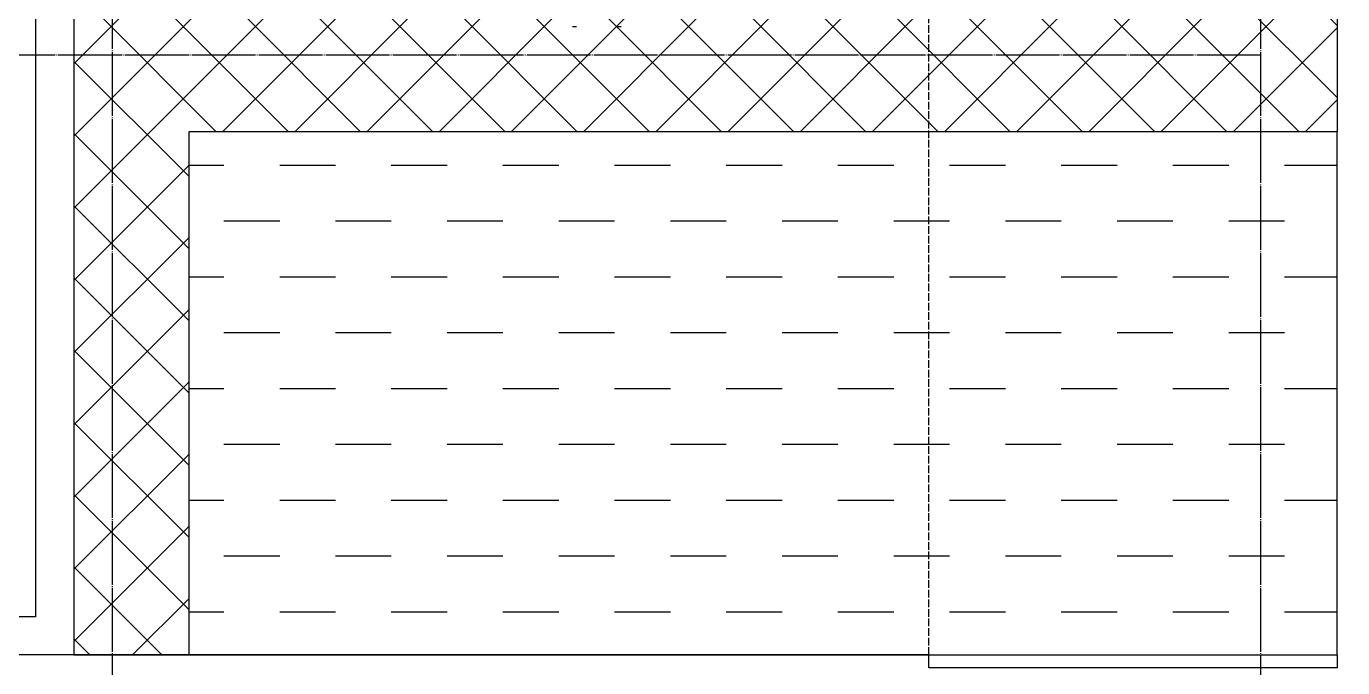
# Model space of a CAD drawing. Header units: millimetres. Extents: x 18456 to 179493, y -203649 to 469211.
# Drawn here: x 109782 to 110814, y 146434 to 146936 of the extents above; entities that cross this region are included whole.
import ezdxf

# ---------------------------------------------------------------- set-up
doc = ezdxf.new("R2010")
doc.units = ezdxf.units.MM
doc.linetypes.add('X-평면도(기본형)$0$CEN', pattern=[52.5, 50, -1, 0.5, -1])
doc.linetypes.add('X-평면도(기본형)$0$HID2', pattern=[7.5, 6, -1.5])
for name, color, linetype, true_color in [('X-평면도(기본형)$0$40HAT', 9, 'Continuous', 0x808080), ('X-평면도(기본형)$0$CEN', 1, 'X-평면도(기본형)$0$CEN', 0xff0000), ('X-평면도(기본형)$0$FIN', 9, 'Continuous', 0x808080), ('X-평면도(기본형)$0$FUR', 6, 'Continuous', 0xff00ff), ('X-평면도(기본형)$0$INS', 9, 'Continuous', 0x808080), ('X-평면도(기본형)$0$TIL', 5, 'Continuous', 0x0000ff), ('X-평면도(기본형)$0$UIS', 7, 'X-평면도(기본형)$0$HID2', 0x000000), ('X-평면도(기본형)$0$W1', 2, 'Continuous', 0xffff00), ('X-평면도(기본형)$0$W2', 3, 'Continuous', 0x00ff00), ('X-평면도(기본형)$0$설비OPEN', 9, 'Continuous', 0x808080)]:
    doc.layers.add(name, color=color, linetype=linetype, true_color=true_color)

# ---------------------------------------------------------------- blocks, each defined once
blk = doc.blocks.new('X-평면도(기본형)$0$A$C5C7666B6')
at = {"layer": 'X-평면도(기본형)$0$FUR', "color": 8, "true_color": 0x808080}
for p, q in [((-47.5, 141.3), (-47.5, 144.4)), ((-47.5, 106.3), (-47.5, 109.4))]:
    blk.add_line(p, q, dxfattribs=at)
blk = doc.blocks.new('X-평면도(기본형)$0$A$C019C01BD')
at = {"layer": 'X-평면도(기본형)$0$FUR', "xscale": -1, "rotation": 90}
blk.add_blockref('X-평면도(기본형)$0$A$C5C7666B6', (198.5, 1200.3), dxfattribs=at)
blk = doc.blocks.new('X-평면도(기본형)$0$BA23502100')
at = {"layer": 'X-평면도(기본형)$0$FUR', "linetype": 'ByBlock', "xscale": -1, "rotation": 90.00000000000001}
blk.add_blockref('X-평면도(기본형)$0$A$C019C01BD', (1700.3, 1973.1), dxfattribs=at)

msp = doc.modelspace()

# ---------------------------------------------------------------- hatches: boundary and pattern name
at = {"layer": 'X-평면도(기본형)$0$40HAT'}
h = msp.add_hatch(dxfattribs=at)
h.set_pattern_fill('H3', color=256, scale=40, style=0, pattern_type=2)
h.set_pattern_definition([(315, (-266331.984, -31820.326), (28.2842712, 28.2842712), []), (45, (-266331.984, -31820.326), (-28.2842712, 28.2842712), [])])
h.paths.add_polyline_path([(109719.6, 148833.9), (109929.6, 148833.9), (109929.6, 148333.9), (111559.6, 148333.9), (111559.6, 148223.9), (110809.6, 148223.9), (110809.6, 146853.9), (109909.6, 146853.9), (109909.6, 146443.9), (109819.6, 146443.9), (109819.6, 146943.9), (110719.6, 146943.9), (110719.6, 148223.9), (109819.6, 148223.9), (109819.6, 148623.9), (109719.6, 148623.9)], flags=0)
at = {"layer": 'X-평면도(기본형)$0$설비OPEN'}
h = msp.add_hatch(dxfattribs=at)
h.set_pattern_fill('DASH', color=256, scale=350, style=0, pattern_type=2)
h.set_pattern_definition([(0, (2049.63, -16491.053), (43.75, 43.75), [43.75, -43.75])])
h.paths.add_polyline_path([(110809.6, 146443.9), (110809.6, 146853.9), (109909.6, 146853.9), (109909.6, 146443.9)], flags=0)

# ---------------------------------------------------------------- linework, layer by layer
at = {"layer": 'X-평면도(기본형)$0$CEN'}
for p, q in [((110749.6, 152008.9), (110749.6, 146093.9)), ((109849.6, 147073.9), (109849.6, 146093.9)), ((110749.6, 146913.9), (109689.6, 146913.9))]:
    msp.add_line(p, q, dxfattribs=at)
at = {"layer": 'X-평면도(기본형)$0$FIN'}
for p, q in [((109789.6, 146973.9), (109789.6, 146473.9)), ((109789.6, 146473.9), (108319.6, 146473.9))]:
    msp.add_line(p, q, dxfattribs=at)
at = {"layer": 'X-평면도(기본형)$0$INS'}
msp.add_lwpolyline([(110489.6, 146443.9), (110809.6, 146443.9), (110809.6, 146433.9)], dxfattribs=at)
at = {"layer": 'X-평면도(기본형)$0$UIS'}
msp.add_lwpolyline([(110489.6, 146443.9), (110489.6, 146943.9), (110719.6, 146943.9), (110719.6, 147973.9), (111229.6, 147973.9), (111229.6, 150158.9), (104424.6, 150158.9), (104424.6, 147093.9), (104649.6, 147093.9), (104649.6, 146643.9)], dxfattribs=at)
at = {"layer": 'X-평면도(기본형)$0$W1'}
msp.add_line((110489.6, 146443.9), (108289.6, 146443.9), dxfattribs=at)
msp.add_lwpolyline([(110809.6, 146433.9), (110489.6, 146433.9), (110489.6, 146443.9)], dxfattribs=at)
at = {"layer": 'X-평면도(기본형)$0$W2'}
for p, q in [((110809.6, 148223.9), (110809.6, 146853.9)), ((109819.6, 146943.9), (109819.6, 146443.9)), ((109909.6, 146853.9), (109909.6, 146443.9)), ((110809.6, 146853.9), (109909.6, 146853.9)), ((109819.6, 146443.9), (109909.6, 146443.9))]:
    msp.add_line(p, q, dxfattribs=at)
at = {"layer": 'X-평면도(기본형)$0$설비OPEN'}
msp.add_lwpolyline([(110809.6, 146443.9), (110809.6, 146853.9), (109909.6, 146853.9), (109909.6, 146443.9)], close=True, dxfattribs=at)

# ---------------------------------------------------------------- block references
at = {"layer": 'X-평면도(기본형)$0$TIL', "xscale": -1, "rotation": 270}
msp.add_blockref('X-평면도(기본형)$0$BA23502100', (108329.6, 146483.9), dxfattribs=at)

doc.saveas('drawing.dxf')
